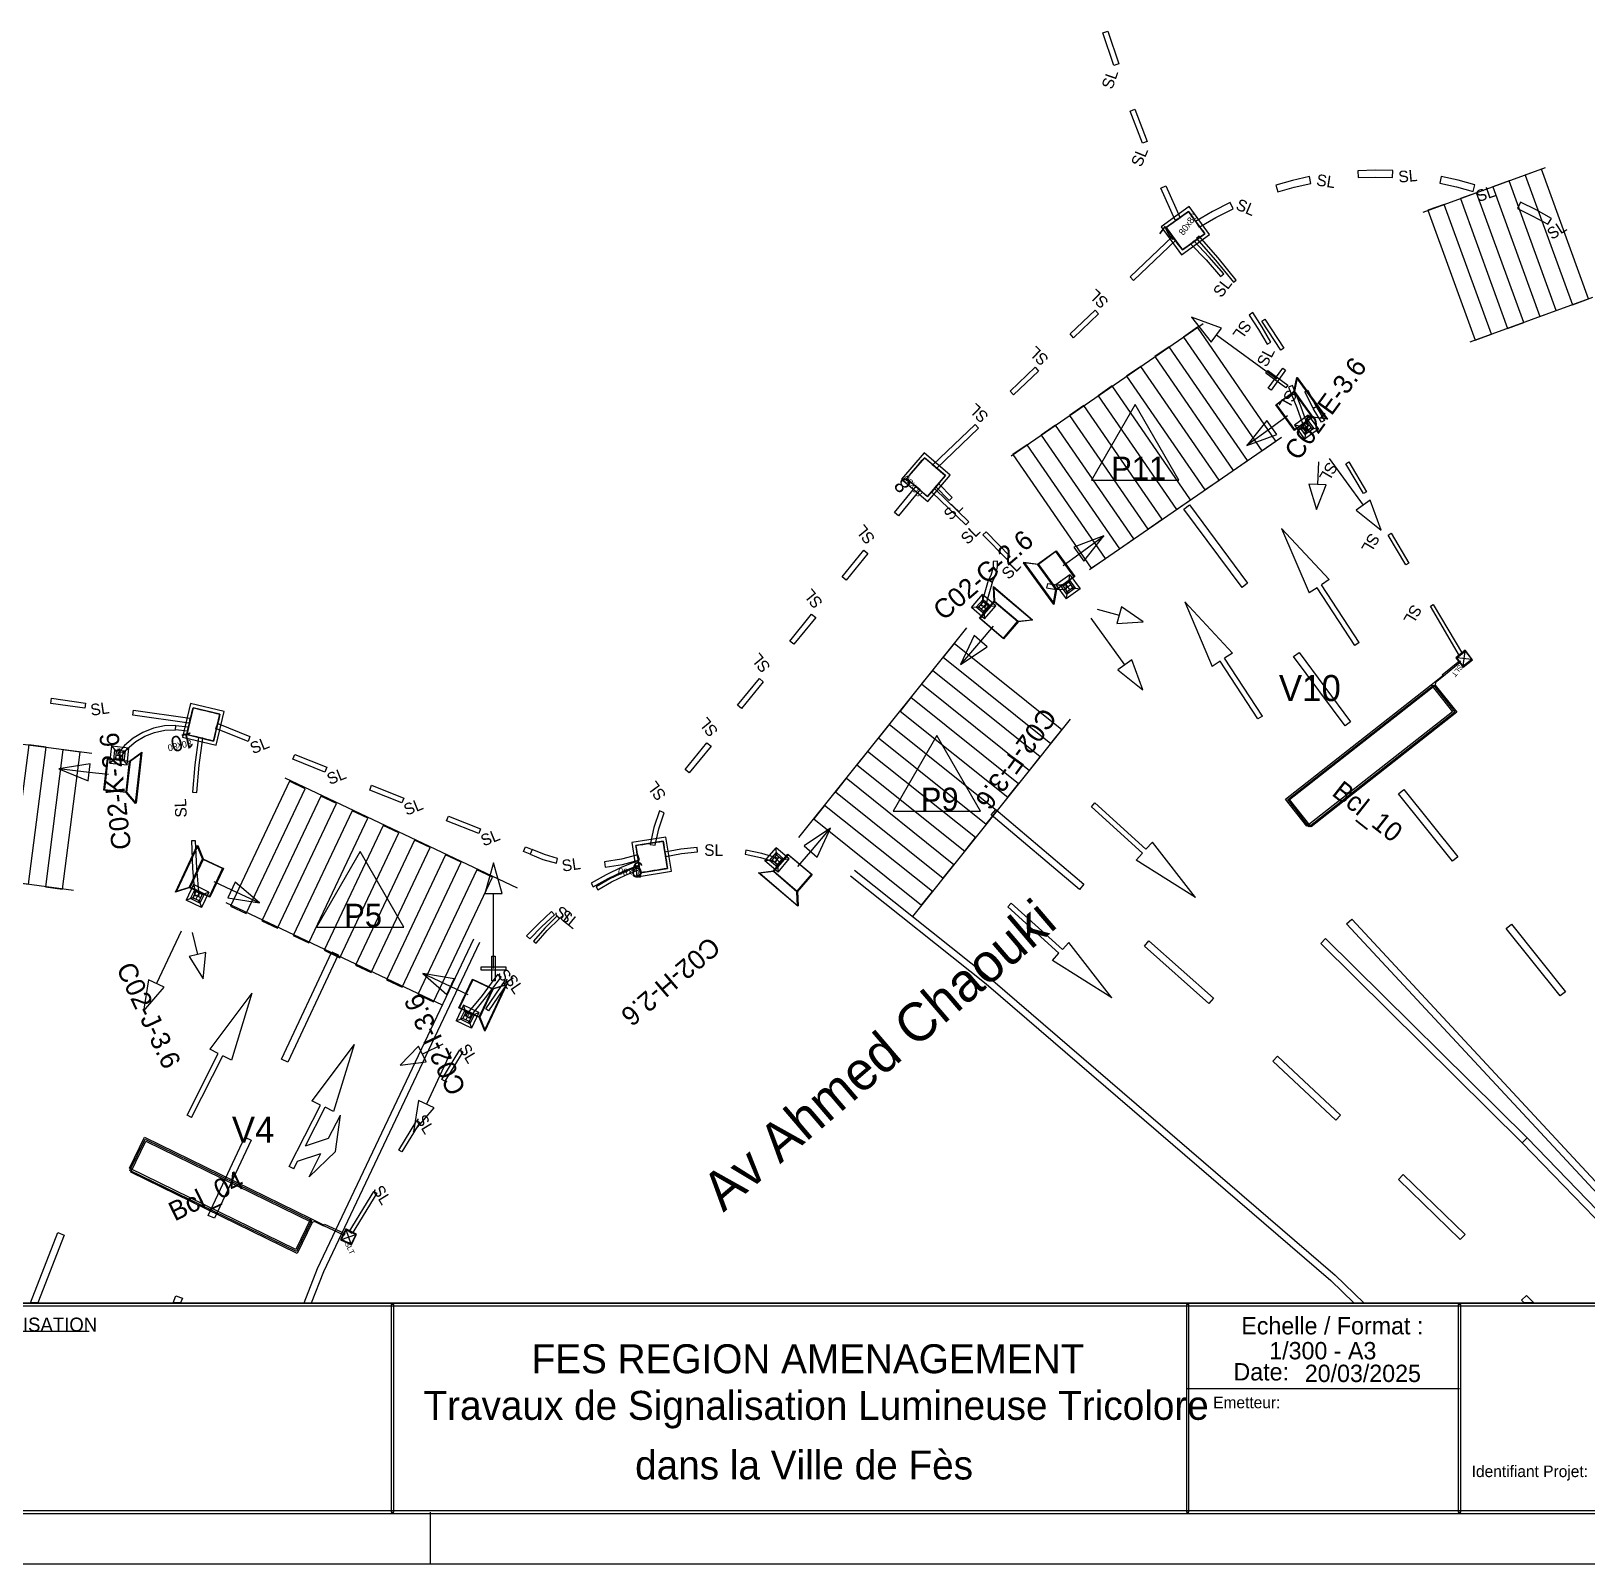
# Model space of a CAD drawing. Header units: millimetres. Extents: x 0 to 420, y 0 to 297.
# Drawn here: x 171.6 to 321.9, y 0 to 148 of the extents above; entities that cross this region are included whole.
import ezdxf

# ---------------------------------------------------------------- set-up
doc = ezdxf.new("R2010")
doc.units = ezdxf.units.MM
for name, color, linetype, true_color in [('BORD_CHAUSSEE_SIGNAUX', 7, 'Continuous', 0xff0000), ('BOUCLE_SATURATION', 7, 'Continuous', 0xb8b800), ('FLECHES_CIRCULATION', 7, 'Continuous', 0x0080ff), ('FOURREAU_BOUCLE', 7, 'Continuous', 0xff8000), ('FOURREAU_CEINTURAGE', 7, 'Continuous', 0xb8008a), ('FOURREAU_FIBRE_MULTI', 7, 'Continuous', 0x0000ff), ('FOURREAU_SUPPORT', 7, 'Continuous', 0x009400), ('SUPPORT_POTENCE', 7, 'Continuous', 0x38de00), ('SUPPORTS_MASSIFS', 7, 'Continuous', 0x999999), ('TEXTE_TRAITS', 7, 'Continuous', 0x000000)]:
    doc.layers.add(name, color=color, linetype=linetype, true_color=true_color)

msp = doc.modelspace()

# ---------------------------------------------------------------- linework, layer by layer
at = {"layer": 'BORD_CHAUSSEE_SIGNAUX'}
for p, q in [((306.05, 130.54), (317.88, 134.85)), ((310.61, 118.02), (322.44, 122.32)), ((266.27, 107.01), (284.82, 119.79)), ((273.83, 96.03), (292.39, 108.81)), ((261.96, 90.4), (245.73, 70.13)), ((310.75, 87.32), (309.31, 87.49)), ((309.94, 86.69), (310.11, 88.13)), ((177.47, 78.25), (153.74, 81.4)), ((271.98, 81.58), (256.73, 62.53)), ((218.59, 65.26), (196.14, 75.88)), ((175.71, 65.03), (151.99, 68.19)), ((250.75, 66.45), (263.84, 56.01)), ((251.15, 66.98), (264.27, 56.53)), ((211.33, 53.94), (190.44, 63.83)), ((199.27, 28.51), (214.38, 60.37)), ((199.89, 28.25), (214.96, 60.04)), ((263.84, 56.01), (297.13, 27.37)), ((264.27, 56.53), (297.58, 27.87)), ((201.6, 31.33), (202.96, 31.8)), ((202.52, 30.88), (202.04, 32.25)), ((197.97, 25.2), (199.27, 28.51)), ((198.68, 25.2), (199.89, 28.25)), ((299.36, 25.2), (297.13, 27.37)), ((300.32, 25.2), (297.58, 27.87))]:
    msp.add_line(p, q, dxfattribs=at)
for points in [[(309.93, 86.6), (310.84, 87.31), (310.12, 88.22), (309.21, 87.5)], [(310.75, 87.32), (309.94, 86.69), (309.31, 87.49), (310.11, 88.13)], [(201.5, 31.3), (202.55, 30.8), (203.05, 31.83), (202.01, 32.34)], [(202.52, 30.88), (201.6, 31.33), (202.04, 32.25), (202.96, 31.8)]]:
    msp.add_lwpolyline(points, close=True, dxfattribs=at)
at = {"layer": 'BOUCLE_SATURATION'}
for p, q in [((306.84, 84.9), (307.97, 85.79)), ((308.03, 85.71), (307.25, 85.1)), ((307.25, 85.1), (307.23, 84.86)), ((198.64, 33.34), (199.93, 32.72)), ((198.99, 33.06), (198.77, 32.97)), ((199.88, 32.62), (198.99, 33.06))]:
    msp.add_line(p, q, dxfattribs=at)
for points in [[(292.77, 73.84), (306.84, 84.9), (308.91, 82.29), (294.84, 71.23)], [(292.98, 73.81), (307.05, 84.87), (309.11, 82.25), (295.04, 71.19)], [(293.16, 73.8), (307.23, 84.86), (309.3, 82.24), (295.23, 71.18)], [(182.56, 41.2), (198.64, 33.34), (197.18, 30.35), (181.1, 38.2)], [(182.62, 41), (198.7, 33.15), (197.24, 30.15), (181.16, 38)], [(182.68, 40.82), (198.77, 32.97), (197.31, 29.97), (181.23, 37.83)]]:
    msp.add_lwpolyline(points, close=True, dxfattribs=at)
at = {"layer": 'FLECHES_CIRCULATION'}
for p, q in [((292.38, 99.99), (297, 95.05)), ((292.38, 99.99), (295.05, 93.77)), ((297, 95.05), (296.23, 94.54)), ((295.82, 94.27), (295.05, 93.77)), ((299.46, 88.69), (295.82, 94.27)), ((299.88, 88.96), (296.23, 94.54)), ((283.03, 92.89), (287.65, 87.95)), ((283.03, 92.89), (285.7, 86.67)), ((299.88, 88.96), (299.46, 88.69)), ((286.47, 87.17), (285.7, 86.67)), ((290.11, 81.59), (286.47, 87.17)), ((287.65, 87.95), (286.89, 87.45)), ((290.53, 81.87), (286.89, 87.45)), ((290.53, 81.87), (290.11, 81.59)), ((274.02, 73.12), (274.35, 73.49)), ((274.02, 73.12), (278.95, 68.64)), ((274.35, 73.49), (279.29, 69.01)), ((279.29, 69.01), (279.91, 69.69)), ((284.06, 64.35), (279.91, 69.69)), ((278.34, 67.96), (278.95, 68.64)), ((284.06, 64.35), (278.34, 67.96)), ((265.95, 63.44), (266.28, 63.81)), ((265.95, 63.44), (270.89, 58.96)), ((266.28, 63.81), (271.22, 59.33)), ((270.27, 58.28), (270.89, 58.96)), ((271.22, 59.33), (271.84, 60.01)), ((275.99, 54.66), (271.84, 60.01)), ((275.99, 54.66), (270.27, 58.28)), ((192.94, 55.11), (188.88, 49.7)), ((192.94, 55.11), (190.95, 48.64)), ((189.69, 49.28), (188.88, 49.7)), ((202.81, 50.14), (198.74, 44.73)), ((202.81, 50.14), (200.82, 43.67)), ((186.67, 43.34), (189.69, 49.28)), ((187.11, 43.12), (190.14, 49.06)), ((190.95, 48.64), (190.14, 49.06)), ((196.53, 38.37), (199.56, 44.31)), ((198.11, 40.37), (200, 44.09)), ((199.56, 44.31), (198.74, 44.73)), ((200.82, 43.67), (200, 44.09)), ((187.11, 43.12), (186.67, 43.34)), ((200.35, 41.1), (201.49, 43.33)), ((201.01, 39.83), (201.49, 43.33)), ((198.11, 40.37), (200.35, 41.1)), ((197.35, 38.89), (199.6, 39.62)), ((198.46, 37.39), (201.01, 39.83)), ((198.46, 37.39), (199.6, 39.62)), ((196.98, 38.15), (196.53, 38.37)), ((196.98, 38.15), (197.35, 38.89))]:
    msp.add_line(p, q, dxfattribs=at)
for points in [[(320.48, 121.59), (322.04, 122.16), (317.49, 134.69), (315.92, 134.12)], [(314.21, 119.31), (315.78, 119.88), (311.22, 132.41), (309.66, 131.84)], [(317.34, 120.45), (318.91, 121.02), (314.36, 133.55), (312.79, 132.98)], [(311.08, 118.18), (312.65, 118.74), (308.09, 131.27), (306.52, 130.71)], [(290.47, 107.49), (291.84, 108.43), (284.28, 119.42), (282.91, 118.47)], [(287.72, 105.6), (289.09, 106.54), (281.53, 117.53), (280.16, 116.58)], [(284.97, 103.71), (286.35, 104.65), (278.79, 115.64), (277.42, 114.69)], [(282.23, 101.82), (283.6, 102.76), (276.04, 113.75), (274.67, 112.8)], [(279.48, 99.93), (280.86, 100.87), (273.3, 111.86), (271.92, 110.91)], [(276.74, 98.03), (278.12, 98.98), (270.56, 109.96), (269.18, 109.01)], [(274, 96.14), (275.37, 97.09), (267.81, 108.07), (266.44, 107.13)], [(289.11, 94.69), (288.58, 94.29), (282.94, 101.86), (283.48, 102.26)], [(270.11, 79.23), (271.15, 80.53), (260.75, 88.87), (259.71, 87.57)], [(299.06, 81.32), (298.52, 80.92), (293.55, 87.61), (294.08, 88)], [(268.03, 76.63), (269.07, 77.93), (258.66, 86.27), (257.62, 84.97)], [(265.94, 74.03), (266.99, 75.33), (256.58, 83.67), (255.54, 82.36)], [(263.86, 71.43), (264.9, 72.73), (254.5, 81.06), (253.45, 79.76)], [(169.7, 65.85), (171.35, 65.64), (173.05, 78.87), (171.39, 79.08)], [(173, 65.37), (174.65, 65.16), (176.34, 78.38), (174.69, 78.6)], [(261.78, 68.83), (262.82, 70.13), (252.41, 78.46), (251.37, 77.16)], [(190.88, 63.52), (192.39, 62.81), (198.09, 74.86), (196.58, 75.57)], [(259.7, 66.22), (260.74, 67.52), (250.34, 75.86), (249.29, 74.55)], [(193.89, 62.1), (195.4, 61.39), (201.1, 73.44), (199.59, 74.15)], [(309.41, 68.28), (308.89, 67.86), (303.69, 74.37), (304.21, 74.79)], [(196.91, 60.68), (198.42, 59.97), (204.12, 72.02), (202.61, 72.73)], [(257.62, 63.62), (258.66, 64.92), (248.25, 73.25), (247.21, 71.95)], [(273.29, 65.63), (272.86, 65.13), (264.35, 72.34), (264.78, 72.85)], [(199.92, 59.26), (201.43, 58.54), (207.13, 70.6), (205.62, 71.31)], [(202.94, 57.83), (204.44, 57.12), (210.14, 69.17), (208.64, 69.88)], [(205.95, 56.41), (207.46, 55.69), (213.15, 67.75), (211.65, 68.46)], [(208.96, 54.98), (210.47, 54.27), (216.17, 66.32), (214.66, 67.03)], [(333.6, 25.2), (332.69, 25.2), (298.67, 61.8), (299.16, 62.25)], [(319.81, 55.25), (319.29, 54.84), (314.09, 61.35), (314.61, 61.77)], [(285.81, 54.62), (285.37, 54.13), (279.14, 59.66), (279.58, 60.16)], [(316.11, 41.14), (315.63, 40.67), (296.18, 59.92), (296.64, 60.4)], [(201.26, 58.82), (196.4, 48.45), (195.79, 48.74), (200.66, 59.1)], [(298.09, 43.34), (297.63, 42.86), (291.53, 48.53), (291.98, 49.02)], [(192.85, 40.91), (189.31, 33.37), (188.71, 33.65), (192.25, 41.2)], [(331.52, 25.2), (330.59, 25.2), (315.63, 40.67), (316.11, 41.14)], [(310.12, 31.8), (309.65, 31.32), (303.67, 37.12), (304.13, 37.6)], [(174.81, 31.73), (172.26, 25.2), (171.54, 25.2), (174.2, 31.99)], [(186.22, 25.66), (186.04, 25.2), (185.33, 25.2), (185.6, 25.9)], [(316.75, 25.2), (315.82, 25.2), (315.56, 25.45), (316.03, 25.92)]]:
    msp.add_lwpolyline(points, close=True, dxfattribs=at)
at = {"layer": 'FOURREAU_BOUCLE'}
for p, q in [((284.43, 128.21), (284.18, 127.98)), ((284.18, 127.98), (286, 125.9)), ((286.26, 126.12), (284.43, 128.21)), ((286, 125.9), (287.75, 123.76)), ((288.01, 123.97), (286.26, 126.12)), ((287.75, 123.76), (288.01, 123.97)), ((227.52, 66.14), (226.18, 65.39)), ((228.89, 66.81), (227.52, 66.14)), ((227.67, 65.85), (229.03, 66.51)), ((230.31, 67.39), (228.89, 66.81)), ((229.03, 66.51), (230.43, 67.08)), ((230.43, 67.08), (230.31, 67.39)), ((226.18, 65.39), (226.36, 65.1)), ((226.36, 65.1), (227.67, 65.85)), ((222.43, 62.57), (221.23, 61.4)), ((221.47, 61.17), (222.66, 62.33)), ((222.66, 62.33), (222.43, 62.57)), ((221.23, 61.4), (220.12, 60.14)), ((220.12, 60.14), (220.38, 59.93)), ((220.38, 59.93), (221.47, 61.17))]:
    msp.add_line(p, q, dxfattribs=at)
for points in [[(292.59, 117.39), (292.31, 117.22), (290.49, 120), (290.77, 120.19)], [(295.74, 111.74), (295.45, 111.59), (294.62, 113.18), (294.92, 113.34)], [(296.52, 110.42), (296.23, 110.25), (295.45, 111.58), (295.74, 111.75)], [(300.59, 103.54), (300.31, 103.37), (298.61, 106.24), (298.9, 106.41)], [(304.67, 96.65), (304.38, 96.48), (302.68, 99.35), (302.97, 99.52)], [(309.86, 87.87), (309.58, 87.7), (306.76, 92.47), (307.04, 92.64)], [(309.67, 87.08), (308.02, 85.72), (307.91, 85.86), (309.56, 87.22)], [(217.67, 56.15), (215.79, 53.4), (215.52, 53.59), (217.39, 56.34)], [(213.31, 49.46), (211.58, 46.61), (211.29, 46.78), (213.03, 49.63)], [(209.15, 42.63), (207.41, 39.78), (207.13, 39.95), (208.86, 42.8)], [(204.99, 35.8), (202.61, 31.9), (202.33, 32.08), (204.7, 35.97)], [(201.91, 31.91), (201.83, 31.75), (199.89, 32.64), (199.96, 32.8)]]:
    msp.add_lwpolyline(points, close=True, dxfattribs=at)
at = {"layer": 'FOURREAU_CEINTURAGE'}
for p, q in [((281.24, 129.04), (281.51, 129.23)), ((281.51, 129.23), (281.78, 129.43)), ((281.78, 129.43), (282.05, 129.63)), ((282.05, 129.63), (282.32, 129.82)), ((282.32, 129.82), (282.59, 130.02)), ((282.59, 130.02), (282.86, 130.21)), ((282.86, 130.21), (283.13, 130.41)), ((283.13, 130.41), (283.4, 130.61)), ((283.4, 130.61), (283.59, 130.34)), ((283.59, 130.34), (283.79, 130.07)), ((283.79, 130.07), (283.98, 129.8)), ((283.98, 129.8), (284.18, 129.53)), ((284.18, 129.53), (284.38, 129.26)), ((284.38, 129.26), (284.57, 128.99)), ((281.43, 128.77), (281.24, 129.04)), ((281.63, 128.5), (281.43, 128.77)), ((281.83, 128.23), (281.63, 128.5)), ((282.02, 127.96), (281.83, 128.23)), ((282.22, 127.69), (282.02, 127.96)), ((284.15, 127.86), (283.88, 127.66)), ((284.42, 128.06), (284.15, 127.86)), ((284.69, 128.25), (284.42, 128.06)), ((284.57, 128.99), (284.77, 128.72)), ((284.96, 128.45), (284.69, 128.25)), ((284.77, 128.72), (284.96, 128.45)), ((282.41, 127.42), (282.22, 127.69)), ((282.61, 127.15), (282.41, 127.42)), ((282.81, 126.88), (282.61, 127.15)), ((283.08, 127.08), (282.81, 126.88)), ((283.35, 127.27), (283.08, 127.08)), ((283.62, 127.47), (283.35, 127.27)), ((283.88, 127.66), (283.62, 127.47)), ((257.68, 106.57), (257.89, 106.82)), ((257.89, 106.82), (258.15, 106.61)), ((256.38, 105.05), (256.59, 105.3)), ((256.59, 105.3), (256.81, 105.56)), ((256.81, 105.56), (257.03, 105.81)), ((257.03, 105.81), (257.24, 106.06)), ((257.24, 106.06), (257.46, 106.32)), ((257.46, 106.32), (257.68, 106.57)), ((258.15, 106.61), (258.4, 106.39)), ((258.4, 106.39), (258.65, 106.17)), ((258.65, 106.17), (258.91, 105.96)), ((258.91, 105.96), (259.16, 105.74)), ((259.16, 105.74), (259.41, 105.52)), ((259.41, 105.52), (259.67, 105.31)), ((259.67, 105.31), (259.92, 105.09)), ((256.16, 104.8), (256.38, 105.05)), ((256.42, 104.58), (256.16, 104.8)), ((256.67, 104.36), (256.42, 104.58)), ((256.92, 104.15), (256.67, 104.36)), ((257.18, 103.93), (256.92, 104.15)), ((257.43, 103.71), (257.18, 103.93)), ((257.68, 103.5), (257.43, 103.71)), ((258.84, 103.82), (258.62, 103.57)), ((259.06, 104.08), (258.84, 103.82)), ((259.27, 104.33), (259.06, 104.08)), ((259.49, 104.58), (259.27, 104.33)), ((259.7, 104.84), (259.49, 104.58)), ((259.92, 105.09), (259.7, 104.84)), ((257.94, 103.28), (257.68, 103.5)), ((258.19, 103.06), (257.94, 103.28)), ((258.41, 103.32), (258.19, 103.06)), ((258.62, 103.57), (258.41, 103.32)), ((187.18, 82.35), (187.26, 82.68)), ((187.26, 82.68), (187.58, 82.6)), ((186.87, 81.06), (186.95, 81.38)), ((186.95, 81.38), (187.02, 81.7)), ((187.02, 81.7), (187.1, 82.03)), ((187.1, 82.03), (187.18, 82.35)), ((187.58, 82.6), (187.91, 82.52)), ((187.91, 82.52), (188.23, 82.44)), ((188.23, 82.44), (188.55, 82.37)), ((188.55, 82.37), (188.88, 82.29)), ((188.88, 82.29), (189.2, 82.21)), ((189.2, 82.21), (189.53, 82.13)), ((189.53, 82.13), (189.85, 82.05)), ((189.7, 81.41), (189.62, 81.08)), ((189.77, 81.73), (189.7, 81.41)), ((189.85, 82.05), (189.77, 81.73)), ((186.64, 80.08), (186.71, 80.41)), ((186.96, 80.01), (186.64, 80.08)), ((186.71, 80.41), (186.79, 80.73)), ((186.79, 80.73), (186.87, 81.06)), ((187.28, 79.93), (186.96, 80.01)), ((187.61, 79.85), (187.28, 79.93)), ((187.93, 79.77), (187.61, 79.85)), ((188.26, 79.69), (187.93, 79.77)), ((188.58, 79.62), (188.26, 79.69)), ((189.31, 79.79), (189.23, 79.46)), ((189.38, 80.11), (189.31, 79.79)), ((189.46, 80.43), (189.38, 80.11)), ((189.54, 80.76), (189.46, 80.43)), ((189.62, 81.08), (189.54, 80.76)), ((188.9, 79.54), (188.58, 79.62)), ((189.23, 79.46), (188.9, 79.54)), ((232.29, 72.71), (231.75, 71.12)), ((232.23, 70.99), (232.76, 72.52)), ((232.76, 72.52), (232.29, 72.71)), ((231.75, 71.12), (231.4, 69.48)), ((231.9, 69.4), (232.23, 70.99)), ((230.02, 69.37), (230.35, 69.43)), ((230.07, 69.04), (230.02, 69.37)), ((230.35, 69.43), (230.68, 69.48)), ((230.68, 69.48), (231.01, 69.53)), ((231.01, 69.53), (231.34, 69.58)), ((231.34, 69.58), (231.67, 69.63)), ((231.4, 69.48), (231.9, 69.4)), ((231.67, 69.63), (232, 69.69)), ((232, 69.69), (232.33, 69.74)), ((232.33, 69.74), (232.66, 69.79)), ((232.66, 69.79), (232.71, 69.46)), ((232.71, 69.46), (232.76, 69.13)), ((232.76, 69.13), (232.81, 68.8)), ((220, 68.99), (219.8, 68.53)), ((219.8, 68.53), (221.05, 68.03)), ((221.21, 68.5), (220, 68.99)), ((221.05, 68.03), (222.34, 67.65)), ((222.45, 68.13), (221.21, 68.5)), ((222.34, 67.65), (222.45, 68.13)), ((228.62, 68.04), (227, 67.79)), ((227, 67.79), (227.05, 67.29)), ((230.2, 68.47), (228.62, 68.04)), ((228.73, 67.55), (230.36, 68)), ((230.13, 68.72), (230.07, 69.04)), ((230.18, 68.39), (230.13, 68.72)), ((230.23, 68.06), (230.18, 68.39)), ((230.36, 68), (230.2, 68.47)), ((230.28, 67.73), (230.23, 68.06)), ((230.33, 67.4), (230.28, 67.73)), ((232.81, 68.8), (232.86, 68.47)), ((232.86, 68.47), (232.92, 68.15)), ((232.92, 68.15), (232.97, 67.82)), ((232.97, 67.82), (233.02, 67.49)), ((227.05, 67.29), (228.73, 67.55)), ((230.39, 67.07), (230.33, 67.4)), ((230.44, 66.74), (230.39, 67.07)), ((230.77, 66.79), (230.44, 66.74)), ((231.1, 66.84), (230.77, 66.79)), ((231.43, 66.9), (231.1, 66.84)), ((231.76, 66.95), (231.43, 66.9)), ((232.08, 67), (231.76, 66.95)), ((232.41, 67.05), (232.08, 67)), ((232.74, 67.11), (232.41, 67.05)), ((233.07, 67.16), (232.74, 67.11)), ((233.02, 67.49), (233.07, 67.16))]:
    msp.add_line(p, q, dxfattribs=at)
for points in [[(276.66, 144.85), (276.18, 144.69), (275.14, 147.86), (275.62, 148.01)], [(279.42, 137.36), (278.96, 137.18), (277.75, 140.29), (278.22, 140.47)], [(282.58, 129.97), (282.12, 129.76), (280.74, 132.86), (281.2, 133.06)], [(283.47, 131.07), (280.77, 129.11), (282.73, 126.42), (285.43, 128.37)], [(283.4, 130.61), (281.24, 129.04), (282.81, 126.88), (284.96, 128.45)], [(282.18, 127.82), (278.09, 123.93), (277.75, 124.29), (281.84, 128.19)], [(274.72, 120.71), (272.3, 118.41), (271.96, 118.77), (274.37, 121.07)], [(268.92, 115.19), (266.51, 112.89), (266.17, 113.25), (268.58, 115.55)], [(263.13, 109.67), (259.05, 105.78), (258.7, 106.14), (262.79, 110.03)], [(260.39, 105.13), (257.86, 107.29), (255.69, 104.76), (258.23, 102.59)], [(259.92, 105.09), (257.89, 106.82), (256.16, 104.8), (258.19, 103.06)], [(257.47, 103.76), (255.39, 101.2), (255, 101.52), (257.08, 104.07)], [(252.44, 97.58), (250.33, 95), (249.95, 95.32), (252.05, 97.9)], [(247.39, 91.38), (245.28, 88.8), (244.89, 89.11), (247, 91.7)], [(242.33, 85.18), (240.23, 82.6), (239.84, 82.91), (241.95, 85.5)], [(176.88, 83.12), (176.81, 82.62), (173.51, 83.1), (173.58, 83.59)], [(189.47, 79.06), (190.25, 82.3), (187.01, 83.08), (186.23, 79.84)], [(189.23, 79.46), (189.85, 82.05), (187.26, 82.68), (186.64, 80.08)], [(186.95, 81.67), (186.88, 81.17), (181.43, 81.96), (181.5, 82.45)], [(192.74, 79.9), (192.56, 79.43), (189.46, 80.67), (189.65, 81.14)], [(200.17, 76.93), (199.98, 76.46), (196.89, 77.7), (197.08, 78.16)], [(237.28, 78.98), (235.17, 76.4), (234.79, 76.71), (236.89, 79.3)], [(207.6, 73.95), (207.41, 73.49), (204.32, 74.73), (204.5, 75.19)], [(215.02, 70.98), (214.84, 70.52), (211.74, 71.75), (211.93, 72.22)], [(219.99, 68.99), (219.81, 68.53), (219.17, 68.78), (219.35, 69.25)], [(233.45, 66.88), (232.93, 70.17), (229.64, 69.65), (230.16, 66.36)], [(233.07, 67.16), (232.66, 69.79), (230.02, 69.37), (230.44, 66.74)]]:
    msp.add_lwpolyline(points, close=True, dxfattribs=at)
at = {"layer": 'FOURREAU_FIBRE_MULTI'}
for p, q in [((295.09, 133.96), (293.45, 133.59)), ((295.22, 133.3), (295.09, 133.96)), ((301.45, 134.58), (299.76, 134.53)), ((299.76, 134.53), (299.8, 133.87)), ((299.8, 133.87), (301.45, 133.91)), ((303.13, 134.54), (301.45, 134.58)), ((301.45, 133.91), (303.1, 133.87)), ((303.1, 133.87), (303.13, 134.54)), ((307.8, 133.98), (307.68, 133.32)), ((309.45, 133.62), (307.8, 133.98)), ((293.45, 133.59), (291.82, 133.14)), ((291.82, 133.14), (292.02, 132.5)), ((292.02, 132.5), (293.61, 132.94)), ((293.61, 132.94), (295.22, 133.3)), ((307.68, 133.32), (309.29, 132.97)), ((309.29, 132.97), (310.88, 132.53)), ((311.07, 133.17), (309.45, 133.62)), ((310.88, 132.53), (311.07, 133.17)), ((287.43, 131.45), (285.72, 130.6)), ((286.04, 130.01), (287.71, 130.85)), ((287.71, 130.85), (287.43, 131.45)), ((315.47, 131.5), (315.19, 130.89)), ((315.19, 130.89), (316.67, 130.16)), ((316.98, 130.75), (315.47, 131.5)), ((318.45, 129.93), (316.98, 130.75)), ((285.72, 130.6), (284.07, 129.64)), ((284.07, 129.64), (284.42, 129.08)), ((284.42, 129.08), (286.04, 130.01)), ((316.67, 130.16), (318.11, 129.36)), ((318.11, 129.36), (318.45, 129.93)), ((278.25, 111.96), (274.04, 104.65)), ((282.48, 104.66), (278.25, 111.96)), ((274.04, 104.65), (282.48, 104.66)), ((259.09, 79.99), (254.88, 72.69)), ((263.31, 72.69), (259.09, 79.99)), ((254.88, 72.69), (263.31, 72.69)), ((203.4, 68.78), (199.19, 61.48)), ((207.62, 61.48), (203.4, 68.78)), ((199.19, 61.48), (207.62, 61.48))]:
    msp.add_line(p, q, dxfattribs=at)
at = {"layer": 'FOURREAU_SUPPORT'}
for p, q in [((294.39, 109.89), (294.26, 109.79)), ((294.28, 109.91), (294.37, 109.77)), ((294.93, 110.28), (294.8, 110.18)), ((294.91, 110.16), (294.82, 110.3)), ((295.19, 109.64), (295.32, 109.74)), ((295.3, 109.62), (295.21, 109.76)), ((294.65, 109.25), (294.78, 109.35)), ((294.67, 109.36), (294.77, 109.23)), ((271.9, 94.86), (271.76, 94.76)), ((271.88, 94.74), (271.78, 94.87)), ((271.36, 94.46), (271.22, 94.37)), ((271.24, 94.48), (271.34, 94.35)), ((271.61, 93.83), (271.75, 93.92)), ((271.63, 93.94), (271.73, 93.81)), ((272.15, 94.22), (272.29, 94.32)), ((272.27, 94.2), (272.17, 94.33)), ((263.07, 92.46), (263.2, 92.35)), ((263.19, 92.46), (263.08, 92.34)), ((263.63, 92.85), (263.51, 92.96)), ((263.63, 92.97), (263.52, 92.84)), ((263.58, 92.02), (263.71, 91.91)), ((263.59, 91.9), (263.7, 92.03)), ((264.14, 92.42), (264.01, 92.53)), ((264.02, 92.41), (264.13, 92.54)), ((179.93, 78.43), (179.77, 78.45)), ((179.86, 78.52), (179.84, 78.36)), ((180.59, 78.36), (180.43, 78.37)), ((180.5, 78.28), (180.52, 78.45)), ((179.69, 77.79), (179.86, 77.77)), ((179.78, 77.86), (179.77, 77.69)), ((180.35, 77.71), (180.52, 77.69)), ((180.43, 77.62), (180.45, 77.79)), ((243.23, 68.01), (243.12, 67.88)), ((243.12, 68), (243.24, 67.89)), ((243.67, 68.4), (243.55, 68.51)), ((243.67, 68.51), (243.56, 68.39)), ((244.06, 67.95), (244.17, 68.08)), ((244.18, 67.96), (244.06, 68.07)), ((243.62, 67.56), (243.75, 67.46)), ((243.63, 67.45), (243.74, 67.57)), ((187.6, 64.89), (187.45, 64.96)), ((187.56, 65), (187.49, 64.85)), ((188.2, 64.6), (188.05, 64.67)), ((188.09, 64.56), (188.16, 64.71)), ((187.17, 64.36), (187.32, 64.28)), ((187.28, 64.39), (187.2, 64.24)), ((187.77, 64.07), (187.92, 64)), ((187.81, 63.96), (187.88, 64.11)), ((213.24, 52.7), (213.39, 52.63)), ((213.35, 52.74), (213.28, 52.59)), ((213.67, 53.24), (213.52, 53.31)), ((213.63, 53.35), (213.56, 53.2)), ((214.28, 52.95), (214.13, 53.02)), ((214.17, 52.91), (214.24, 53.06)), ((213.84, 52.42), (213.99, 52.35)), ((213.88, 52.31), (213.95, 52.46))]:
    msp.add_line(p, q, dxfattribs=at)
for points in [[(294.9, 110.46), (295.49, 109.65), (294.68, 109.07), (294.09, 109.88)], [(271.87, 95.04), (272.45, 94.23), (271.64, 93.64), (271.06, 94.45)], [(263.66, 91.73), (262.9, 92.38), (263.55, 93.14), (264.31, 92.49)], [(179.59, 77.63), (179.7, 78.62), (180.7, 78.51), (180.58, 77.52)], [(243.7, 67.28), (242.94, 67.93), (243.59, 68.69), (244.35, 68.03)], [(188.35, 64.72), (187.92, 63.81), (187.02, 64.24), (187.45, 65.14)], [(214.42, 53.07), (214, 52.16), (213.09, 52.59), (213.52, 53.49)]]:
    msp.add_lwpolyline(points, close=True, dxfattribs=at)
at = {"layer": 'SUPPORT_POTENCE'}
for p, q in [((283.92, 127.75), (283.63, 127.45)), ((285.4, 126.2), (283.92, 127.75)), ((283.63, 127.45), (285.09, 125.92)), ((285.09, 125.92), (286.48, 124.32)), ((286.8, 124.59), (285.4, 126.2)), ((286.48, 124.32), (286.8, 124.59)), ((289.6, 120.83), (289.26, 120.6)), ((289.26, 120.6), (290.15, 119.2)), ((290.51, 119.42), (289.6, 120.83)), ((290.15, 119.2), (290.99, 117.78)), ((291.36, 117.98), (290.51, 119.42)), ((290.99, 117.78), (291.36, 117.98)), ((293.45, 113.79), (293.07, 113.62)), ((293.07, 113.62), (293.87, 111.66)), ((294.26, 111.81), (293.45, 113.79)), ((293.87, 111.66), (294.58, 109.67)), ((294.97, 109.8), (294.26, 111.81)), ((294.58, 109.67), (294.97, 109.8)), ((264.52, 96.34), (264.45, 95.88)), ((264.94, 96.84), (264.52, 96.81)), ((264.52, 96.81), (264.52, 96.34)), ((264.86, 95.79), (264.94, 96.31)), ((264.94, 96.31), (264.94, 96.84)), ((264.31, 95.44), (264.09, 95.03)), ((264.09, 95.03), (264.45, 94.81)), ((264.45, 95.88), (264.31, 95.44)), ((264.45, 94.81), (264.69, 95.28)), ((264.69, 95.28), (264.86, 95.79)), ((269.78, 94.64), (269.69, 94.24)), ((269.69, 94.24), (270.66, 94.1)), ((270.68, 94.52), (269.78, 94.64)), ((270.66, 94.1), (271.63, 94.14)), ((271.58, 94.56), (270.68, 94.52)), ((271.63, 94.14), (271.58, 94.56)), ((181.46, 79.74), (180.63, 79.03)), ((182.4, 80.3), (181.46, 79.74)), ((181.71, 79.4), (182.58, 79.93)), ((183.42, 80.7), (182.4, 80.3)), ((182.58, 79.93), (183.54, 80.3)), ((184.49, 80.92), (183.42, 80.7)), ((183.54, 80.3), (184.54, 80.51)), ((185.58, 80.96), (184.49, 80.92)), ((184.54, 80.51), (185.56, 80.55)), ((185.56, 80.55), (185.58, 80.96)), ((187.78, 79.8), (187.43, 77.16)), ((188.19, 79.74), (187.78, 79.8)), ((187.84, 77.12), (188.19, 79.74)), ((180.63, 79.03), (179.94, 78.19)), ((179.94, 78.19), (180.28, 77.95)), ((180.28, 77.95), (180.93, 78.73)), ((180.93, 78.73), (181.71, 79.4)), ((187.43, 77.16), (187.2, 74.51)), ((187.61, 74.48), (187.84, 77.12)), ((187.2, 74.51), (187.61, 74.48)), ((187.5, 69.83), (187.09, 69.83)), ((187.09, 69.83), (187.19, 67.16)), ((187.61, 67.19), (187.5, 69.83)), ((235.94, 69.18), (234.38, 69.01)), ((235.97, 68.76), (235.94, 69.18)), ((230.22, 67.9), (228.67, 67.27)), ((230.36, 67.5), (230.22, 67.9)), ((234.38, 69.01), (232.83, 68.73)), ((232.83, 68.73), (232.92, 68.32)), ((232.92, 68.32), (234.44, 68.6)), ((234.44, 68.6), (235.97, 68.76)), ((240.64, 68.93), (240.57, 68.52)), ((240.57, 68.52), (242.07, 68.2)), ((242.18, 68.6), (240.64, 68.93)), ((242.07, 68.2), (243.55, 67.76)), ((243.69, 68.15), (242.18, 68.6)), ((243.55, 67.76), (243.69, 68.15)), ((187.19, 67.16), (187.42, 64.51)), ((187.83, 64.55), (187.61, 67.19)), ((227.15, 66.55), (225.69, 65.73)), ((225.9, 65.37), (227.34, 66.17)), ((228.67, 67.27), (227.15, 66.55)), ((227.34, 66.17), (228.83, 66.89)), ((228.83, 66.89), (230.36, 67.5)), ((225.69, 65.73), (225.9, 65.37)), ((187.42, 64.51), (187.83, 64.55)), ((220.64, 61.85), (219.47, 60.65)), ((221.88, 62.99), (220.64, 61.85)), ((220.93, 61.56), (222.15, 62.67)), ((222.15, 62.67), (221.88, 62.99)), ((219.47, 60.65), (219.78, 60.37)), ((219.78, 60.37), (220.93, 61.56)), ((216.66, 56.9), (215.18, 54.9)), ((215.51, 54.65), (217, 56.66)), ((217, 56.66), (216.66, 56.9)), ((215.18, 54.9), (213.6, 52.98)), ((213.92, 52.71), (215.51, 54.65)), ((213.6, 52.98), (213.92, 52.71))]:
    msp.add_line(p, q, dxfattribs=at)
for points in [[(262.18, 100.64), (261.89, 100.34), (258.62, 103.5), (258.91, 103.8)], [(260.57, 102.99), (260.27, 102.7), (258.95, 104.05), (259.25, 104.34)], [(266.17, 97.29), (265.88, 96.99), (263.54, 99.37), (263.84, 99.66)], [(264.47, 94.86), (263.77, 92.41), (263.37, 92.52), (264.07, 94.98)], [(186.79, 80.83), (186.75, 80.42), (185.55, 80.55), (185.59, 80.96)]]:
    msp.add_lwpolyline(points, close=True, dxfattribs=at)
at = {"layer": 'SUPPORTS_MASSIFS'}
for p, q in [((294.97, 110.93), (293.63, 109.95)), ((293.63, 109.95), (294.61, 108.6)), ((294.32, 109.84), (293.63, 109.95)), ((294.86, 110.23), (294.32, 109.84)), ((294.32, 109.84), (294.72, 109.3)), ((295.02, 109.93), (294.56, 109.6)), ((294.96, 109.53), (294.62, 109.99)), ((294.86, 110.23), (294.97, 110.93)), ((294.86, 110.23), (295.26, 109.69)), ((294.97, 110.93), (295.95, 109.58)), ((295.95, 109.58), (294.61, 108.6)), ((294.72, 109.3), (294.61, 108.6)), ((295.26, 109.69), (294.72, 109.3)), ((295.26, 109.69), (295.95, 109.58)), ((271.94, 95.51), (270.59, 94.53)), ((271.83, 94.81), (271.29, 94.42)), ((271.83, 94.81), (271.94, 95.51)), ((271.83, 94.81), (272.22, 94.27)), ((271.94, 95.51), (272.92, 94.16)), ((262.43, 92.34), (263.51, 93.61)), ((264.78, 92.53), (263.51, 93.61)), ((263.57, 92.91), (263.51, 93.61)), ((270.59, 94.53), (271.57, 93.18)), ((271.29, 94.42), (270.59, 94.53)), ((271.29, 94.42), (271.68, 93.88)), ((271.99, 94.51), (271.53, 94.18)), ((272.92, 94.16), (271.57, 93.18)), ((271.68, 93.88), (271.57, 93.18)), ((271.92, 94.11), (271.59, 94.57)), ((272.22, 94.27), (271.68, 93.88)), ((272.22, 94.27), (272.92, 94.16)), ((263.14, 92.4), (262.43, 92.34)), ((263.7, 91.26), (262.43, 92.34)), ((263.14, 92.4), (263.57, 92.91)), ((263.64, 91.97), (263.14, 92.4)), ((263.39, 92.62), (263.82, 92.25)), ((263.42, 92.22), (263.79, 92.65)), ((264.08, 92.47), (263.57, 92.91)), ((263.64, 91.97), (264.08, 92.47)), ((263.64, 91.97), (263.7, 91.26)), ((263.7, 91.26), (264.78, 92.53)), ((264.08, 92.47), (264.78, 92.53)), ((179.22, 77.33), (179.41, 78.99)), ((179.41, 78.99), (181.06, 78.81)), ((179.85, 78.44), (179.41, 78.99)), ((179.78, 77.78), (179.85, 78.44)), ((179.85, 78.44), (180.51, 78.37)), ((180.17, 78.35), (180.11, 77.79)), ((180.44, 77.7), (180.51, 78.37)), ((180.51, 78.37), (181.06, 78.81)), ((180.88, 77.15), (181.06, 78.81)), ((179.78, 77.78), (179.22, 77.33)), ((179.22, 77.33), (180.88, 77.15)), ((179.78, 77.78), (180.44, 77.7)), ((179.86, 78.1), (180.43, 78.04)), ((180.44, 77.7), (180.88, 77.15)), ((242.48, 67.89), (243.57, 69.16)), ((244.83, 68.08), (243.57, 69.16)), ((243.62, 68.45), (243.57, 69.16)), ((243.19, 67.95), (242.48, 67.89)), ((243.75, 66.81), (242.48, 67.89)), ((243.19, 67.95), (243.62, 68.45)), ((243.7, 67.51), (243.19, 67.95)), ((243.44, 68.17), (243.87, 67.8)), ((243.47, 67.77), (243.84, 68.2)), ((244.13, 68.02), (243.62, 68.45)), ((243.7, 67.51), (244.13, 68.02)), ((243.75, 66.81), (244.83, 68.08)), ((244.13, 68.02), (244.83, 68.08)), ((243.7, 67.51), (243.75, 66.81)), ((187.29, 65.59), (186.58, 64.08)), ((187.52, 64.92), (187.24, 64.32)), ((188.79, 64.88), (187.29, 65.59)), ((187.52, 64.92), (187.29, 65.59)), ((188.13, 64.64), (187.52, 64.92)), ((187.56, 64.22), (187.8, 64.74)), ((188.13, 64.64), (187.84, 64.04)), ((188.79, 64.88), (188.08, 63.37)), ((188.13, 64.64), (188.79, 64.88)), ((187.24, 64.32), (186.58, 64.08)), ((188.08, 63.37), (186.58, 64.08)), ((187.84, 64.04), (187.24, 64.32)), ((187.94, 64.36), (187.43, 64.6)), ((187.84, 64.04), (188.08, 63.37)), ((213.36, 53.94), (212.65, 52.43)), ((213.31, 52.67), (212.65, 52.43)), ((213.6, 53.27), (213.31, 52.67)), ((213.92, 52.38), (213.31, 52.67)), ((214.87, 53.23), (213.36, 53.94)), ((213.6, 53.27), (213.36, 53.94)), ((214.01, 52.71), (213.5, 52.95)), ((214.2, 52.99), (213.6, 53.27)), ((213.64, 52.57), (213.88, 53.08)), ((214.2, 52.99), (213.92, 52.38)), ((214.87, 53.23), (214.16, 51.72)), ((214.2, 52.99), (214.87, 53.23)), ((214.16, 51.72), (212.65, 52.43)), ((213.92, 52.38), (214.16, 51.72)), ((166.13, 22.46), (177.22, 22.46))]:
    msp.add_line(p, q, dxfattribs=at)
at = {"layer": 'TEXTE_TRAITS'}
for p, q in [((286.58, 119.33), (283.69, 120.4)), ((283.69, 120.4), (285.6, 117.98)), ((285.6, 117.98), (286.58, 119.33)), ((291.93, 114.41), (286.09, 118.66)), ((290.95, 110.41), (289.04, 107.99)), ((291.44, 109.74), (289.04, 107.99)), ((291.93, 109.06), (290.95, 110.41)), ((292.97, 110.85), (291.44, 109.74)), ((292.97, 110.85), (291.44, 109.74)), ((289.04, 107.99), (291.93, 109.06)), ((296.99, 106.73), (300.27, 102.23)), ((295.94, 106.41), (295.85, 104.22)), ((296.68, 104.19), (295.02, 104.26)), ((295.02, 104.26), (295.75, 101.82)), ((295.75, 101.82), (296.68, 104.19)), ((300.94, 102.72), (299.59, 101.74)), ((302.01, 99.83), (300.94, 102.72)), ((299.59, 101.74), (302.01, 99.83)), ((275.21, 99.26), (272.33, 98.19)), ((272.82, 97.52), (275.21, 99.26)), ((273.3, 96.84), (275.21, 99.26)), ((272.33, 98.19), (273.3, 96.84)), ((271.29, 96.41), (272.82, 97.52)), ((271.29, 96.41), (272.82, 97.52)), ((274.59, 92.21), (276.7, 91.62)), ((276.92, 92.42), (276.47, 90.82)), ((279.02, 90.97), (276.92, 92.42)), ((264.54, 90.54), (263.32, 89.1)), ((264.54, 90.54), (263.32, 89.1)), ((273.96, 91.31), (277.23, 86.81)), ((276.47, 90.82), (279.02, 90.97)), ((262.69, 89.64), (261.39, 86.85)), ((263.32, 89.1), (261.39, 86.85)), ((263.95, 88.56), (262.69, 89.64)), ((261.39, 86.85), (263.95, 88.56)), ((277.91, 87.3), (276.56, 86.32)), ((278.98, 84.41), (277.91, 87.3)), ((276.56, 86.32), (278.98, 84.41)), ((177.32, 77.26), (174.28, 76.76)), ((177.22, 76.43), (174.28, 76.76)), ((174.28, 76.76), (177.13, 75.61)), ((177.13, 75.61), (177.32, 77.26)), ((179.1, 76.23), (177.22, 76.43)), ((179.1, 76.23), (177.22, 76.43)), ((248.83, 71.05), (246.27, 69.33)), ((246.91, 68.79), (248.83, 71.05)), ((247.54, 68.25), (248.83, 71.05)), ((246.27, 69.33), (247.54, 68.25)), ((216.28, 67.7), (215.44, 64.74)), ((217.11, 64.74), (216.28, 67.7)), ((245.68, 67.36), (246.91, 68.79)), ((245.68, 67.36), (246.91, 68.79)), ((189.27, 65.88), (190.98, 65.08)), ((189.27, 65.88), (190.98, 65.08)), ((191.33, 65.84), (190.62, 64.33)), ((190.98, 65.08), (193.66, 63.82)), ((193.66, 63.82), (191.33, 65.84)), ((215.44, 64.74), (217.11, 64.74)), ((216.28, 57.51), (216.28, 64.74)), ((190.62, 64.33), (193.66, 63.82)), ((186.09, 61.09), (183.72, 56.05)), ((187.18, 60.97), (187.68, 58.84)), ((188.49, 59.03), (186.87, 58.65)), ((186.87, 58.65), (188.23, 56.49)), ((188.23, 56.49), (188.49, 59.03)), ((182.96, 56.41), (182.46, 53.37)), ((182.46, 53.37), (184.47, 55.7)), ((184.47, 55.7), (182.96, 56.41)), ((212.12, 55.75), (209.44, 57.01)), ((212.48, 56.5), (209.44, 57.01)), ((209.44, 57.01), (211.77, 54.99)), ((211.77, 54.99), (212.48, 56.5)), ((213.83, 54.95), (212.12, 55.75)), ((213.83, 54.95), (212.12, 55.75)), ((209.04, 49.98), (207.26, 48.16)), ((209.78, 48.48), (209.04, 49.98)), ((211.38, 50.2), (209.41, 49.23)), ((207.26, 48.16), (209.78, 48.48)), ((212.16, 49.44), (209.79, 44.4)), ((209.04, 44.75), (208.53, 41.72)), ((208.53, 41.72), (210.55, 44.05)), ((210.55, 44.05), (209.04, 44.75)), ((119.29, 25.19), (415.32, 25.19)), ((283.31, 16.93), (309.58, 16.93)), ((210.16, 5), (210.16, 0)), ((0, 0), (420, 0))]:
    msp.add_line(p, q, dxfattribs=at)
for points in [[(293, 113.84), (292.8, 113.57), (290.87, 114.97), (291.07, 115.24)], [(292.77, 115.27), (291.37, 113.34), (291.1, 113.54), (292.5, 115.47)], [(293.9, 114.55), (293.64, 113.2), (293.58, 113.18), (293.85, 114.56)], [(296.81, 110.55), (296.7, 110.62), (293.85, 114.54), (293.9, 114.57)], [(293.61, 113.23), (293.6, 113.15), (291.91, 111.92), (291.83, 111.93)], [(295.39, 110.78), (295.36, 110.73), (293.58, 113.18), (293.64, 113.2)], [(295.42, 110.75), (295.34, 110.76), (293.6, 113.15), (293.61, 113.23)], [(293.65, 109.53), (293.63, 109.45), (291.83, 111.93), (291.91, 111.92)], [(295.42, 110.75), (293.63, 109.45), (293.65, 109.53), (295.34, 110.76)], [(296.81, 110.55), (295.36, 110.73), (295.39, 110.78), (296.7, 110.62)], [(270.61, 97.82), (270.59, 97.75), (268.9, 96.52), (268.82, 96.53)], [(272.41, 95.35), (272.33, 95.36), (270.59, 97.75), (270.61, 97.82)], [(270.38, 92.66), (267.46, 96.68), (267.51, 96.71), (270.35, 92.79)], [(268.88, 96.55), (268.85, 96.5), (267.48, 96.67), (267.49, 96.72)], [(270.64, 94.13), (270.63, 94.05), (268.82, 96.53), (268.9, 96.52)], [(270.66, 94.09), (270.6, 94.08), (268.85, 96.5), (268.88, 96.55)], [(272.41, 95.35), (270.63, 94.05), (270.64, 94.13), (272.33, 95.36)], [(264.67, 92.96), (264.62, 92.93), (264.55, 94.39), (264.61, 94.27)], [(268.33, 91.17), (268.29, 91.13), (264.61, 94.27), (264.55, 94.39)], [(270.66, 94.09), (270.38, 92.66), (270.35, 92.79), (270.6, 94.08)], [(264.64, 92.91), (263.28, 91.32), (263.21, 91.31), (264.64, 92.98)], [(266.94, 91.02), (266.92, 90.96), (264.62, 92.93), (264.67, 92.96)], [(266.97, 90.99), (266.89, 90.99), (264.64, 92.91), (264.64, 92.98)], [(265.54, 89.32), (263.21, 91.31), (263.28, 91.32), (265.53, 89.39)], [(266.97, 90.99), (265.54, 89.32), (265.53, 89.39), (266.89, 90.99)], [(268.31, 91.12), (266.92, 90.96), (266.94, 91.02), (268.31, 91.17)], [(182.29, 78.39), (182.23, 78.27), (181.17, 77.49), (181.12, 77.52)], [(182.29, 78.39), (181.75, 73.45), (181.69, 73.46), (182.23, 78.27)], [(179.03, 77.71), (178.71, 74.77), (178.65, 74.72), (178.99, 77.77)], [(181.18, 77.53), (181.12, 77.48), (179.03, 77.71), (178.99, 77.77)], [(181.18, 77.53), (180.84, 74.48), (180.79, 74.54), (181.12, 77.48)], [(181.17, 77.49), (180.84, 74.52), (180.79, 74.5), (181.12, 77.52)], [(180.84, 74.48), (178.65, 74.72), (178.71, 74.77), (180.79, 74.54)], [(181.74, 73.47), (181.7, 73.44), (180.79, 74.5), (180.84, 74.52)], [(187.71, 69.34), (185.65, 64.96), (185.55, 64.87), (187.66, 69.37)], [(188.23, 68.07), (188.17, 68.07), (187.66, 69.34), (187.71, 69.36)], [(188.22, 68.03), (186.96, 65.36), (186.88, 65.33), (188.19, 68.1)], [(188.23, 68.07), (186.94, 65.32), (186.9, 65.36), (188.17, 68.07)], [(190.18, 67.16), (190.11, 67.14), (188.22, 68.03), (188.19, 68.1)], [(244.72, 68.48), (243.36, 66.89), (243.28, 66.88), (244.71, 68.55)], [(247.04, 66.56), (246.97, 66.56), (244.72, 68.48), (244.71, 68.55)], [(190.18, 67.16), (188.88, 64.39), (188.85, 64.46), (190.11, 67.14)], [(243.33, 66.91), (243.31, 66.85), (242, 66.71), (241.88, 66.74)], [(245.68, 63.56), (245.65, 63.52), (241.88, 66.74), (242, 66.71)], [(245.61, 64.89), (243.28, 66.88), (243.36, 66.89), (245.6, 64.96)], [(245.63, 64.94), (245.58, 64.91), (243.31, 66.85), (243.33, 66.91)], [(247.04, 66.56), (245.61, 64.89), (245.6, 64.96), (246.97, 66.56)], [(186.94, 65.32), (185.55, 64.87), (185.65, 64.96), (186.9, 65.36)], [(188.88, 64.39), (186.88, 65.33), (186.96, 65.36), (188.85, 64.46)], [(245.69, 63.54), (245.64, 63.54), (245.58, 64.91), (245.63, 64.94)], [(216.44, 58.7), (216.44, 56.31), (216.11, 56.31), (216.11, 58.7)], [(217.47, 57.67), (217.47, 57.34), (215.08, 57.34), (215.08, 57.67)], [(214.26, 56.39), (213, 53.72), (212.93, 53.69), (214.24, 56.46)], [(216.23, 55.53), (216.16, 55.5), (214.26, 56.39), (214.24, 56.46)], [(217.54, 55.93), (215.42, 51.44), (215.43, 51.57), (217.49, 55.95)], [(217.52, 55.91), (216.21, 55.49), (216.17, 55.54), (217.51, 55.96)], [(216.21, 55.49), (214.94, 52.79), (214.88, 52.79), (216.17, 55.54)], [(216.23, 55.53), (214.92, 52.75), (214.9, 52.83), (216.16, 55.5)], [(214.92, 52.75), (212.93, 53.69), (213, 53.72), (214.9, 52.83)], [(215.43, 51.57), (215.42, 51.44), (214.88, 52.79), (214.94, 52.79)], [(5, 25.17), (5, 24.92), (415.32, 24.92), (415.32, 25.17)], [(206.38, 5), (206.63, 5), (206.63, 25.04), (206.38, 25.04)], [(283.19, 5), (283.44, 5), (283.44, 25.04), (283.19, 25.04)], [(309.45, 5), (309.71, 5), (309.71, 25.04), (309.45, 25.04)], [(5.13, 5.13), (4.88, 4.88), (415.32, 4.88), (415.32, 5.13)]]:
    msp.add_lwpolyline(points, close=True, dxfattribs=at)

# ---------------------------------------------------------------- texts
at = {"layer": 'TEXTE_TRAITS', "true_color": 0xb8008a}
for height, rotation, p in [(1.118, 70.7135, (276.03, 142.32)), (1.117, 67.8517, (278.84, 134.82)), (1.117, 136.3776, (275.76, 121.93)), (1.117, 136.3776, (269.97, 116.41)), (1.117, 136.3776, (264.17, 110.89)), (1.117, 129.1761, (253.19, 99.04)), (1.117, 129.1761, (248.14, 92.84)), (1.117, 129.1761, (243.09, 86.64)), (1.118, 8.1982, (177.42, 81.89)), (1.117, 129.1761, (238.03, 80.44)), (1.118, 21.8195, (193.03, 78.18)), (1.118, 21.8195, (200.46, 75.21)), (1.117, 126.2797, (233.01, 74.23)), (1.118, 21.8195, (207.88, 72.24)), (1.118, 21.8195, (215.31, 69.27)), (1.118, 8.3659, (222.95, 66.84))]:
    msp.add_text('SL', height=height, rotation=rotation, dxfattribs=at).set_placement(p)
at = {"layer": 'TEXTE_TRAITS', "true_color": 0x0000ff}
for height, rotation, p in [(1.117, -8.7954, (295.69, 133.12)), (1.117, 5.1348, (303.72, 133.38)), (1.118, 19.0618, (311.4, 131.49)), (1.118, -22.7239, (287.88, 130.84)), (1.118, 32.9893, (318.5, 127.83))]:
    msp.add_text('SL', height=height, rotation=rotation, dxfattribs=at).set_placement(p)
at = {"layer": 'TEXTE_TRAITS', "true_color": 0x95004a}
for s, height, rotation, p in [('80x80', 0.644, 53.9987, (282.91, 128.24)), ('7', 1.49, 53.9987, (281.7, 127.53)), ('8', 1.49, 130.4981, (256.68, 104.22)), ('80x80', 0.644, 130.4981, (257.77, 103.41)), ('10', 1.49, -166.5029, (187.12, 80.33)), ('80x80', 0.644, -166.5029, (187.03, 79.62)), ('9', 1.49, 171.0021, (230.82, 67.68)), ('80x80', 0.644, 171.0021, (230.68, 66.87))]:
    msp.add_text(s, height=height, rotation=rotation, dxfattribs=at).set_placement(p)
at = {"layer": 'TEXTE_TRAITS', "true_color": 0x37dd00}
for height, rotation, p in [(1.117, 52.0391, (286.56, 122.2)), (1.118, 62.187, (290.93, 115.49)), (1.118, 45.5348, (260.43, 100.7)), (1.118, 44.1046, (262.06, 98.37)), (1.118, 45.5348, (266.03, 94.99)), (1.118, 92.344, (186.65, 72.09)), (1.117, 0.1031, (236.62, 68.37)), (1.117, -37.8715, (222.06, 62.75)), (1.118, -56.1876, (216.59, 56.96))]:
    msp.add_text('SL', height=height, rotation=rotation, dxfattribs=at).set_placement(p)
at = {"layer": 'TEXTE_TRAITS', "true_color": 0xff7f00}
for height, rotation, p in [(1.117, -125.3812, (288.66, 120.21)), (1.118, -119.0769, (292.97, 113.48)), (1.117, -120.6041, (296.9, 106.51)), (1.117, -120.6041, (300.97, 99.63)), (1.117, -120.6041, (305.04, 92.74)), (1.117, -39.2495, (222.56, 62.4)), (1.117, -55.714, (217.29, 56.43)), (1.118, -58.6353, (212.88, 49.78)), (1.118, -58.6353, (208.71, 42.95)), (1.118, -58.6353, (204.55, 36.12))]:
    msp.add_text('SL', height=height, rotation=rotation, dxfattribs=at).set_placement(p)
at = {"layer": 'TEXTE_TRAITS', "true_color": 0x009500}
for s, rotation, p in [('C02-E-3.6', 53.9987, (294.03, 106.43)), ('C02-G-2.6', 40.4981, (259.74, 91.01)), ('C02-F-3.6', -126.0013, (269.3, 82.83)), ('C02-K-2.6', 96.2978, (181.28, 69.07)), ('C02-H-2.6', -139.5019, (237.16, 60.68)), ('C02-J-3.6', -64.7983, (179.8, 57.53)), ('C02-I-3.6', 115.2017, (213.67, 45.84))]:
    msp.add_text(s, height=1.863, rotation=rotation, dxfattribs=at).set_placement(p)
at = {"layer": 'TEXTE_TRAITS', "true_color": 0x0000ff}
for s, height, p in [('P11', 2.235, (275.93, 104.69)), ('V10', 2.514, (292.13, 83.32)), ('P9', 2.235, (257.54, 72.72)), ('P5', 2.235, (201.85, 61.51)), ('V4', 2.514, (191, 40.68))]:
    msp.add_text(s, height=height, dxfattribs=at).set_placement(p)
at = {"layer": 'TEXTE_TRAITS', "true_color": 0xff0000}
for rotation, p in [(-128.2061, (309.56, 86.9)), (-64.0115, (201.88, 30.96))]:
    msp.add_text('SLT', height=0.5, rotation=rotation, dxfattribs=at).set_placement(p)
at = {"layer": 'TEXTE_TRAITS', "true_color": 0xb8b800}
for s, height, rotation, p in [('Bcl_10', 1.862, -38.2509, (297.14, 74.29)), ('Bcl_04', 1.863, 25.9373, (185.48, 33.05))]:
    msp.add_text(s, height=height, rotation=rotation, dxfattribs=at).set_placement(p)
at = {"layer": 'TEXTE_TRAITS', "true_color": 0xb8a15c}
msp.add_text('Av Ahmed Chaouki', height=3.7248, rotation=40.4981, dxfattribs=at).set_placement((238.47, 33.9))
at = {"layer": 'TEXTE_TRAITS', "true_color": 0x545454}
for s, height, p in [('REALISATION', 1.3413, (166.13, 22.44)), ('Echelle / Format :', 1.6777, (288.5, 22.16)), ('FES REGION AMENAGEMENT', 2.7958, (219.95, 18.41)), ('Date:', 1.678, (287.74, 17.71)), ('Travaux de Signalisation Lumineuse Tricolore', 2.7958, (209.51, 13.91)), ('Emetteur:', 1.12, (285.78, 15.03)), ('dans la Ville de Fès', 2.7965, (229.95, 8.15)), ('Identifiant Projet:', 1.1194, (310.75, 8.38))]:
    msp.add_text(s, height=height, dxfattribs=at).set_placement(p)
at = {"layer": 'TEXTE_TRAITS', "true_color": 0x000000}
for s, p in [('1/300 - A3', (291.2, 19.75)), ('20/03/2025', (294.63, 17.56))]:
    msp.add_text(s, height=1.676, dxfattribs=at).set_placement(p)

doc.saveas('drawing.dxf')
